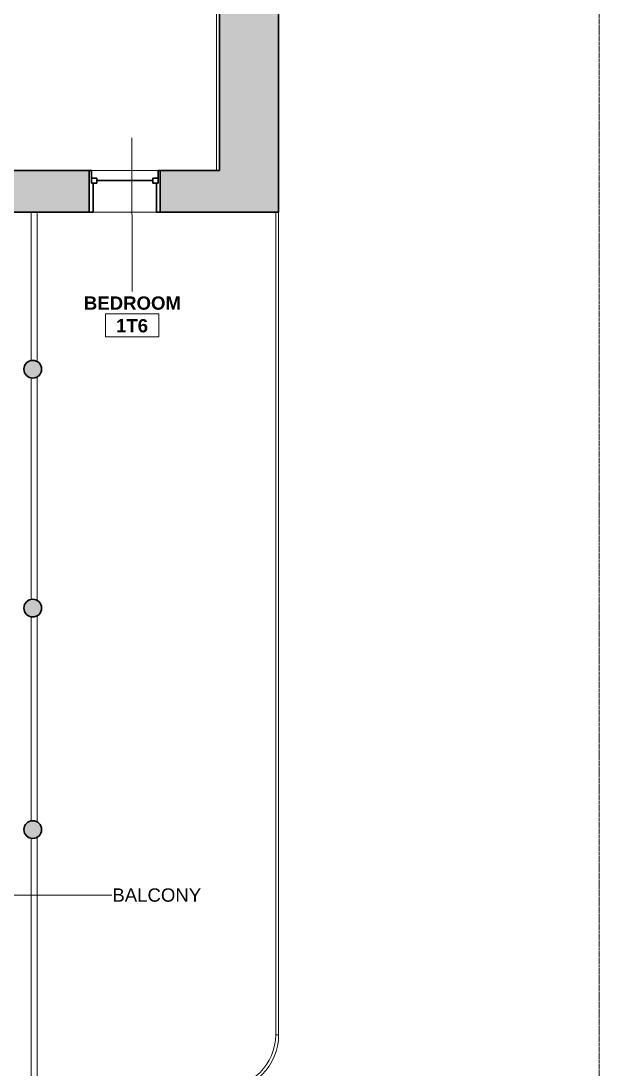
# Model space of a CAD drawing. Header units: inches. Extents: x -1287 to 1590, y -3558 to 989.
# Drawn here: x 1394.8 to 1590.2, y 298.4 to 652.9 of the extents above; entities that cross this region are included whole.
import ezdxf

# ---------------------------------------------------------------- set-up
doc = ezdxf.new("R2010")
doc.units = ezdxf.units.IN
doc.header["$MEASUREMENT"] = 0
doc.linetypes.add('Dash_2_', pattern=[0.25, 0.125, -0.125])
for name, color, linetype, lineweight in [('A-AREA-IDEN', 2, 'Continuous', 9), ('A-FLOR', 192, 'Continuous', 18), ('A-FLOR-HRAL', 11, 'Continuous', 18), ('A-GLAZ', 151, 'Continuous', 18), ('A-WALL', 113, 'Continuous', 18), ('A-WALL-PATT', 111, 'Continuous', 18), ('G-ANNO-SYMB', 111, 'Continuous', 9), ('G-ANNO-TEXT', 231, 'Continuous', 9), ('I-WALL', 2, 'Continuous', 18), ('S-COLS', 52, 'Continuous', 18)]:
    doc.layers.add(name, color=color, linetype=linetype, lineweight=lineweight)
doc.styles.add('Swis721 Lt BT', font='swissl.ttf', dxfattribs={"height": 4.5})
doc.styles.add('Swis721 Lt BT_B', font='', dxfattribs={"height": 4.5})
doc.styles.get('Swis721 Lt BT_B').set_extended_font_data('Swis721 Lt BT', bold=True)

# ---------------------------------------------------------------- blocks, each defined once
blk = doc.blocks.new('Double Hung - 24_ x 48_-4891496-1st Floor Construction')
at = {"layer": 'A-GLAZ', "color": 8, "lineweight": 30}
for p, q in [((-12, 7), (-11.25, 7)), ((-11.25, 2.75), (-11.25, 7)), ((-11.25, 4.5), (-11.25, 2.75)), ((-11.25, 4.5), (-9.5, 4.5)), ((-9.5, 4.5), (-9.5, 2.75)), ((-9.5, 3.625), (9.5, 3.625)), ((9.5, 4.5), (9.5, 2.75)), ((11.25, 4.5), (9.5, 4.5)), ((11.25, 2.75), (11.25, 7)), ((12, 7), (11.25, 7)), ((11.25, 4.5), (11.25, 2.75)), ((-11.25, 2.75), (-9.5, 2.75)), ((-11.25, 2.75), (-10.75, 2.75)), ((-10.75, -7), (-10.75, 2.75)), ((11.25, 2.75), (9.5, 2.75)), ((10.75, 2.75), (11.25, 2.75)), ((10.75, 2.75), (10.75, -7)), ((-10.75, -7), (-12, -7)), ((10.75, -7), (12, -7))]:
    blk.add_line(p, q, dxfattribs=at)
blk = doc.blocks.new('Top Rail Type - Top Rail_Internal_-5166124-1st Floor Construction')
at = {"layer": 'A-FLOR-HRAL', "lineweight": 9}
for p, q in [((1398.24, 537.98), (1398.24, 588.25)), ((1400.24, 588.25), (1400.24, 537.62)), ((1398.24, 457.17), (1398.24, 532.18)), ((1400.24, 532.55), (1400.24, 456.8)), ((1398.24, 382.25), (1398.24, 451.37)), ((1400.24, 451.73), (1400.24, 381.88)), ((1398.24, 291.94), (1398.24, 376.44)), ((1400.24, 376.81), (1400.24, 291.94))]:
    blk.add_line(p, q, dxfattribs=at)
blk = doc.blocks.new('Top Rail Type - Top Rail_Internal_-V7-1st Floor Construction')
at = {"layer": 'A-FLOR-HRAL', "lineweight": 9}
for p, q in [((1398.24, 537.98), (1398.24, 588.25)), ((1400.24, 537.62), (1400.24, 588.25)), ((1398.24, 457.17), (1398.24, 532.18)), ((1400.24, 456.8), (1400.24, 532.55)), ((1398.24, 382.25), (1398.24, 451.37)), ((1400.24, 381.88), (1400.24, 451.73)), ((1398.24, 291.94), (1398.24, 376.44)), ((1400.24, 291.94), (1400.24, 376.81))]:
    blk.add_line(p, q, dxfattribs=at)
blk = doc.blocks.new('Concrete-Round-Column - upperbalconycolumns-5166636-1st Floor Construction')
at = {"layer": 'S-COLS', "lineweight": 9}
blk.add_hatch(color=7, dxfattribs=at).paths.add_polyline_path([(0, -3), (1.15, -2.77), (2.12, -2.12), (2.77, -1.15), (3, 0), (2.77, 1.15), (2.12, 2.12), (1.15, 2.77), (0, 3), (-1.15, 2.77), (-2.12, 2.12), (-2.77, 1.15), (-3, 0), (-2.77, -1.15), (-2.12, -2.12), (-1.15, -2.77)], flags=0)
at = {"layer": 'S-COLS', "color": 8, "lineweight": 30}
for start, end in [(360, 180), (180, 360)]:
    blk.add_arc((0, 0), 3, start, end, dxfattribs=at)
blk = doc.blocks.new('Room Tag - Room Name and Number-3379422-1st Floor Construction')
at = {"layer": 'A-AREA-IDEN'}
for p, q in [((-0.1881, -0.1636), (-0.1881, -0.0018)), ((-0.1881, -0.0018), (0.1869, -0.0018)), ((0.1869, -0.0018), (-0.1881, -0.0018)), ((-0.1881, -0.0018), (-0.1881, -0.1636)), ((0.1869, -0.0018), (0.1869, -0.1636)), ((0.1869, -0.1636), (0.1869, -0.0018)), ((0.1869, -0.1636), (-0.1881, -0.1636)), ((-0.1881, -0.1636), (0.1869, -0.1636))]:
    blk.add_line(p, q, dxfattribs=at)

msp = doc.modelspace()

# ---------------------------------------------------------------- hatches: boundary and pattern name
at = {"layer": 'A-WALL-PATT', "lineweight": 9}
msp.add_hatch(color=7, dxfattribs=at).paths.add_polyline_path([(1461.87, 602.25), (1481.87, 602.25), (1481.87, 737.41), (1461.87, 737.41), (1461.87, 644.84)], flags=0)
h = msp.add_hatch(color=7, dxfattribs=at)
h.paths.add_polyline_path([(1415.99, 588.25), (1417.87, 588.25), (1417.87, 602.25), (1347.81, 602.25), (1347.81, 588.25)], flags=0)
h.paths.add_polyline_path([(1441.87, 588.25), (1481.87, 588.25), (1481.87, 602.25), (1441.87, 602.25)], flags=0)

# ---------------------------------------------------------------- linework, layer by layer
at = {"layer": 'A-AREA-IDEN'}
msp.add_line((1432.28, 613.39), (1432.34, 561.34), dxfattribs=at)
at = {"layer": 'A-FLOR'}
msp.add_line((1460.83, 602.25), (1460.83, 698.51), dxfattribs=at)
at = {"layer": 'A-WALL', "color": 8, "lineweight": 30}
for p, q in [((1461.87, 698.51), (1461.87, 602.25)), ((1481.87, 588.25), (1481.87, 671.97)), ((1417.87, 602.25), (1347.81, 602.25)), ((1417.87, 588.25), (1417.87, 602.25)), ((1461.87, 602.25), (1441.87, 602.25)), ((1441.87, 602.25), (1441.87, 588.25)), ((1347.81, 588.25), (1417.87, 588.25)), ((1441.87, 588.25), (1481.87, 588.25))]:
    msp.add_line(p, q, dxfattribs=at)
at = {"layer": 'A-WALL', "lineweight": 9}
for p, q in [((1417.87, 602.25), (1441.87, 602.25)), ((1441.87, 588.25), (1417.87, 588.25))]:
    msp.add_line(p, q, dxfattribs=at)
at = {"layer": 'G-ANNO-SYMB', "linetype": 'Dash_2_'}
msp.add_line((1590.16, 988.77), (1590.16, -205.54), dxfattribs=at)
at = {"layer": 'G-ANNO-TEXT', "color": 7}
msp.add_line((1375.46, 357.21), (1425.46, 357.21), dxfattribs=at)
at = {"layer": 'I-WALL', "lineweight": 9}
for p, q in [((1480.87, 309.94), (1480.87, 588.25)), ((1481.87, 588.25), (1481.87, 309.94)), ((1481.87, 309.94), (1480.87, 309.94))]:
    msp.add_line(p, q, dxfattribs=at)
for radius in [18, 19]:
    msp.add_arc((1462.87, 309.94), radius, 270, 360, dxfattribs=at)

# ---------------------------------------------------------------- block references
at = {"layer": 'A-AREA-IDEN', "xscale": 47.99999999999997, "yscale": 47.99999999999997, "zscale": 47.99999999999997}
msp.add_blockref('Room Tag - Room Name and Number-3379422-1st Floor Construction', (1432.34, 553.85), dxfattribs=at)
at = {"layer": 'A-FLOR-HRAL', "lineweight": 9}
for name in ['Top Rail Type - Top Rail_Internal_-5166124-1st Floor Construction', 'Top Rail Type - Top Rail_Internal_-V7-1st Floor Construction']:
    msp.add_blockref(name, (0, 0), dxfattribs=at)
at = {"layer": 'A-GLAZ'}
msp.add_blockref('Double Hung - 24_ x 48_-4891496-1st Floor Construction', (1429.87, 595.25), dxfattribs=at)
at = {"layer": 'S-COLS', "lineweight": 9}
for p in [(1398.74, 535.08), (1398.74, 454.27), (1398.74, 379.34)]:
    msp.add_blockref('Concrete-Round-Column - upperbalconycolumns-5166636-1st Floor Construction', p, dxfattribs=at)

# ---------------------------------------------------------------- texts
at = {"layer": 'A-AREA-IDEN', "char_height": 4.5, "attachment_point": 1, "style": 'Swis721 Lt BT_B'}
for s, insert, width in [('BEDROOM', (1416.02, 559.71), 39.39), ('1T6', (1426.89, 552.05), 12.726)]:
    msp.add_mtext(s, dxfattribs=dict(at, insert=insert, width=width))
at = {"layer": 'G-ANNO-TEXT', "color": 7, "insert": (1425.65, 359.46), "char_height": 4.5, "width": 34.845, "attachment_point": 1, "style": 'Swis721 Lt BT'}
msp.add_mtext('BALCONY', dxfattribs=at)

doc.saveas('drawing.dxf')
